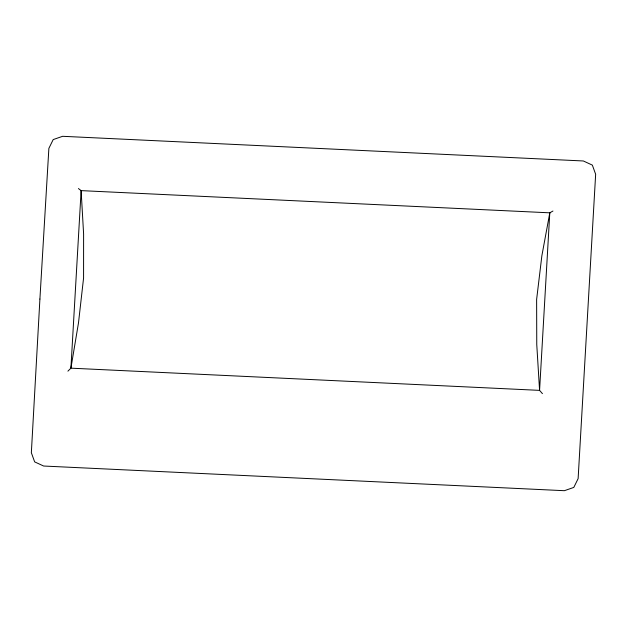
<?xml version="1.0" encoding="UTF-8"?>
<svg xmlns="http://www.w3.org/2000/svg" width="627" height="627" viewBox="0 0 627 627"><rect width="100%" height="100%" fill="white"/><g stroke="black" fill="none" stroke-linecap="round" stroke-linejoin="round"><path stroke-width="0.94" d="M67.912 371.16L70.906 368.167L78.5 322.827L83.579 277.965L83.61 234.059L81.126 190.624L78.422 188.547M552.951 211.025L549.793 212.827L81.126 190.624L70.906 368.167L539.573 390.37L542.433 393.646M39.909 299.048L31.35 452.733L34.65 461.88L43.639 466.026L564.378 490.698L573.799 487.422L578.125 478.636L595.65 174.267L592.35 165.12L583.361 160.974L62.622 136.302L53.201 139.578L48.875 148.364L39.909 299.048M549.793 212.827L539.573 390.37L536.759 344.544L536.626 299.432L541.869 255.769L549.793 212.827"/></g></svg>
